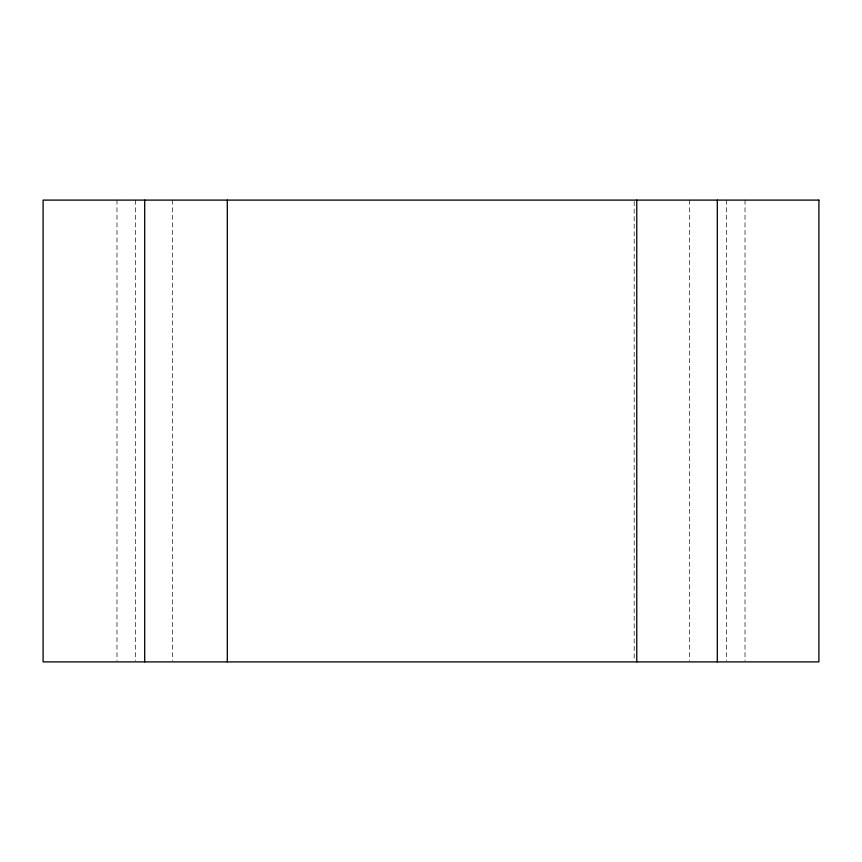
<?xml version="1.0" encoding="UTF-8"?>
<svg xmlns="http://www.w3.org/2000/svg" width="862" height="862" viewBox="0 0 862 862"><rect width="100%" height="100%" fill="white"/><g stroke="black" fill="none" stroke-linecap="round" stroke-linejoin="round"><path stroke-width="0.65" stroke-dasharray="4.31 3.23" d="M745.016 200.103L745.016 660.551M726.547 200.103L726.547 660.551M689.6 200.103L689.6 660.551M634.184 201.449L634.184 660.551M172.4 200.103L172.4 660.551M135.453 200.103L135.453 660.551M116.984 200.103L116.984 660.551"/><path stroke-width="1.29" d="M717.303 200.103L717.303 661.897M636.77 200.103L636.77 661.897M227.309 200.103L227.309 661.897M144.697 200.103L144.697 661.897M818.9 200.103L43.1 200.103L43.1 661.897L818.9 661.897L818.9 200.103"/></g></svg>
